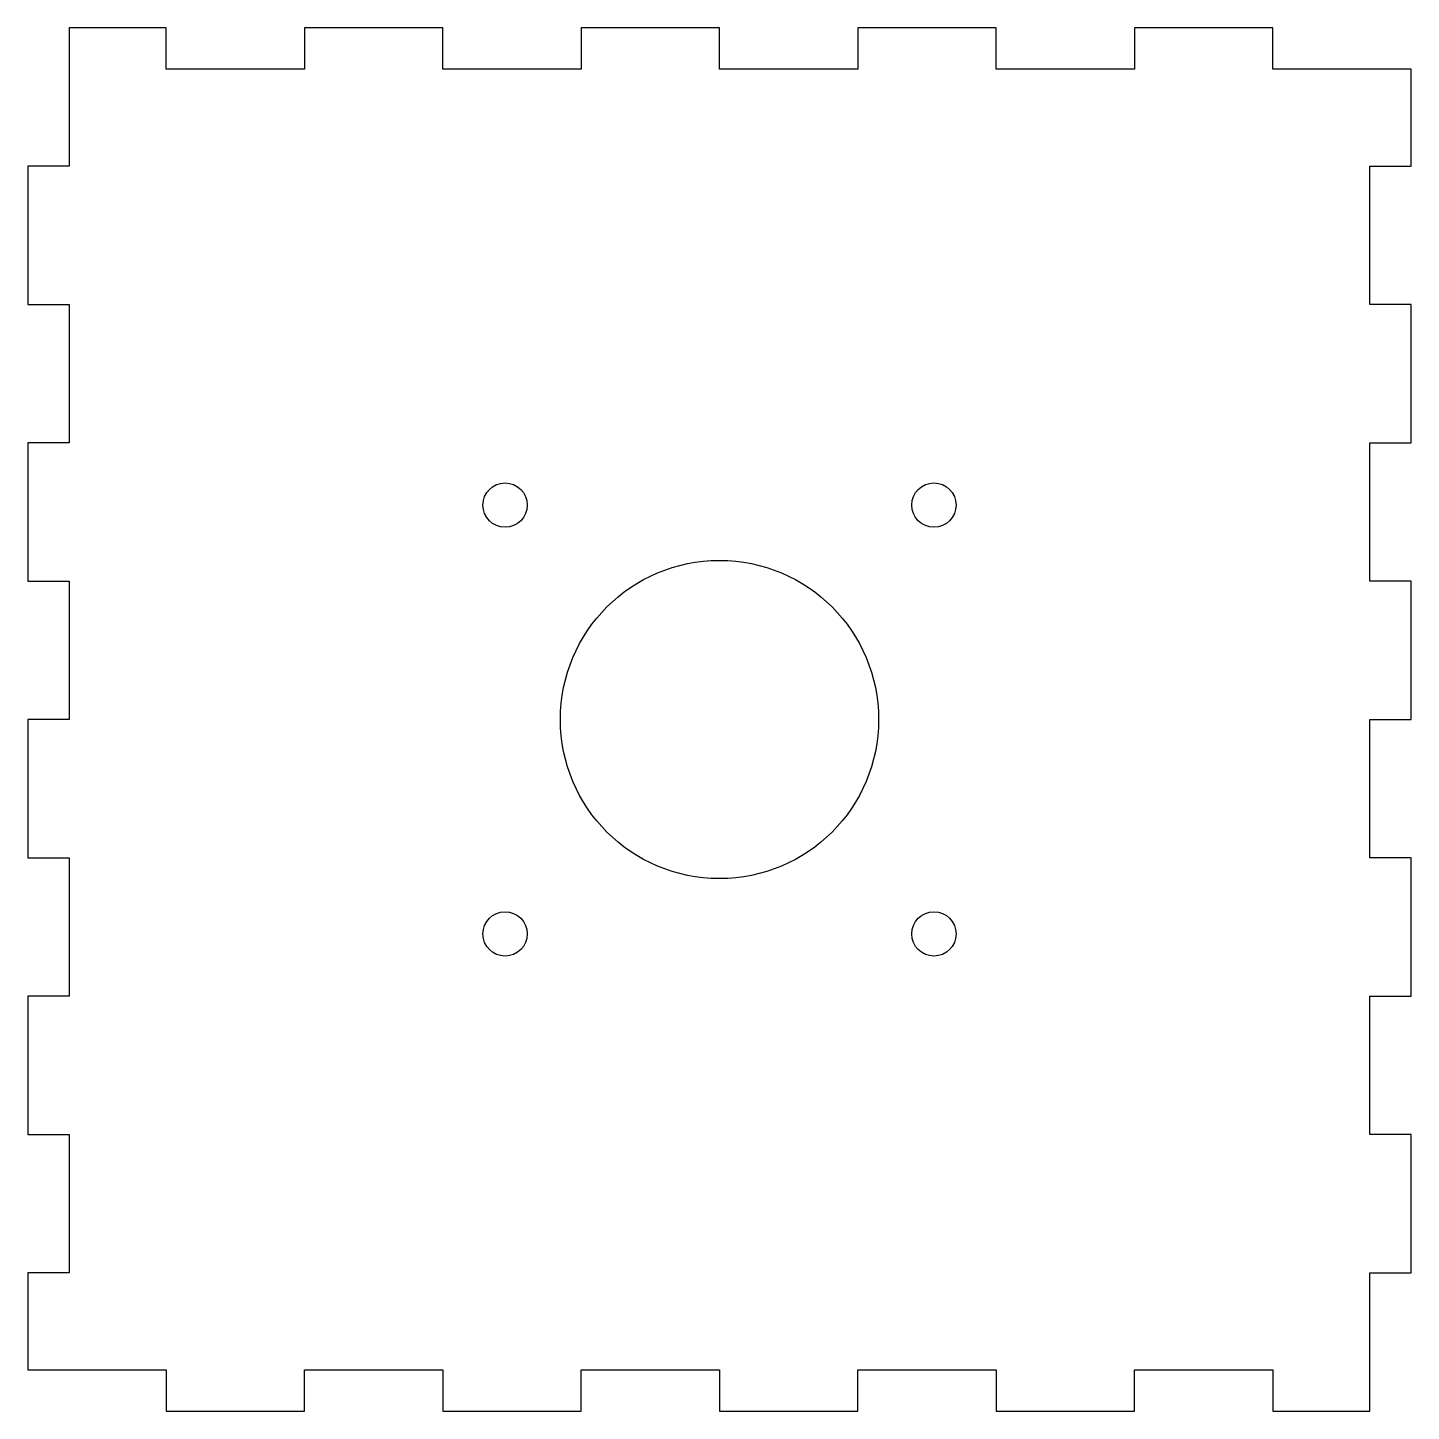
# Model space of a CAD drawing. Header units: millimetres. Extents: x -50 to 50, y -50 to 50.
import ezdxf

# ---------------------------------------------------------------- set-up
doc = ezdxf.new("R2010")
doc.units = ezdxf.units.MM

msp = doc.modelspace()

# ---------------------------------------------------------------- linework, layer by layer
msp.add_lwpolyline([(-30, 50), (-30, 47), (-40, 47), (-40, 50), (-47, 50), (-47, 40), (-50, 40), (-50, 30), (-47, 30), (-47, 20), (-50, 20), (-50, 10), (-47, 10), (-47, 0), (-50, 0), (-50, -10), (-47, -10), (-47, -20), (-50, -20), (-50, -30), (-47, -30), (-47, -40), (-50, -40), (-50, -47), (-40, -47), (-40, -50), (-30, -50), (-30, -47), (-20, -47), (-20, -50), (-10, -50), (-10, -47), (0, -47), (0, -50), (10, -50), (10, -47), (20, -47), (20, -50), (30, -50), (30, -47), (40, -47), (40, -50), (47, -50), (47, -40), (50, -40), (50, -30), (47, -30), (47, -20), (50, -20), (50, -10), (47, -10), (47, 0), (50, 0), (50, 10), (47, 10), (47, 20), (50, 20), (50, 30), (47, 30), (47, 40), (50, 40), (50, 47), (40, 47), (40, 50), (30, 50), (30, 47), (20, 47), (20, 50), (10, 50), (10, 47), (0, 47), (0, 50), (-10, 50), (-10, 47), (-20, 47), (-20, 50)], close=True)
for centre, radius in [((-15.5, 15.5), 1.6), ((15.5, 15.5), 1.6), ((0, 0), 11.5), ((-15.5, -15.5), 1.6), ((15.5, -15.5), 1.6)]:
    msp.add_circle(centre, radius)

doc.saveas('drawing.dxf')
